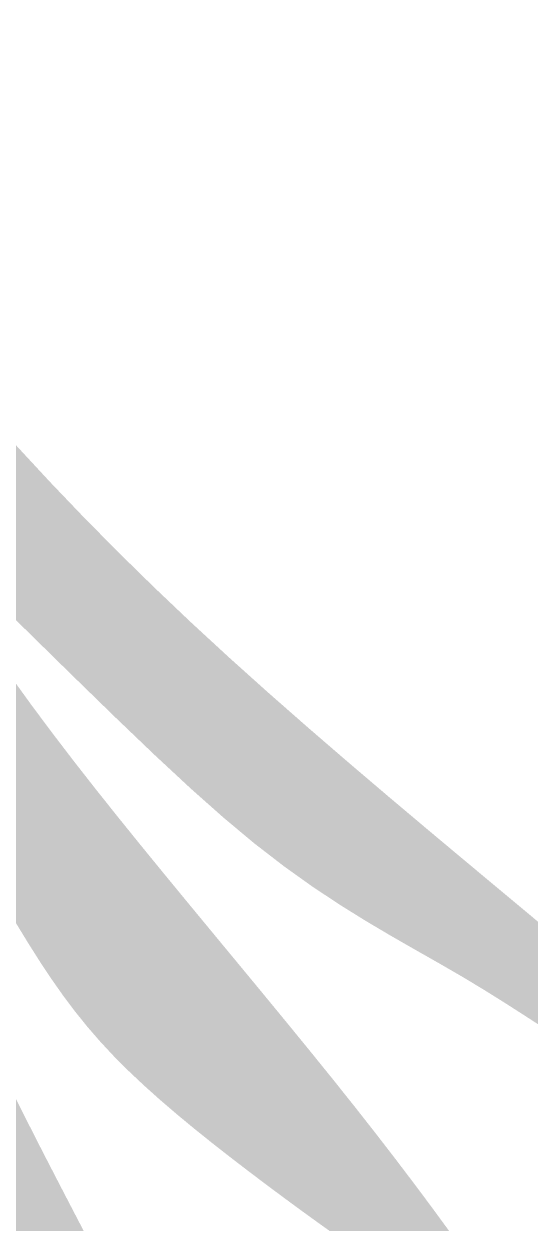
# Model space of a CAD drawing. Header units: millimetres. Extents: x -361 to 301, y -13 to 287.
# Drawn here: x -169.64 to -164.63, y 13.22 to 25.11 of the extents above; entities that cross this region are included whole.
import ezdxf

# ---------------------------------------------------------------- set-up
doc = ezdxf.new("R2010")
doc.units = ezdxf.units.MM
doc.layers.add('Images', color=7, linetype='Continuous')
doc.layers.add('magpiefill', color=3, linetype='Continuous')
picture_1 = doc.add_image_def('image8.jpg', size_in_pixel=(2874, 1453))

msp = doc.modelspace()

# ---------------------------------------------------------------- hatches: boundary and pattern name
at = {"layer": 'magpiefill'}
h = msp.add_hatch(color=253, dxfattribs=at)
h.dxf.hatch_style = 1
h.paths.add_polyline_path([(-166.013680262715, 17.44129773515166), (-166.4130556219071, 17.78132495926411), (-166.81669391644, 18.12971194945357), (-167.2178500070203, 18.4820900395688), (-167.4403775618372, 18.68194732589472), (-167.4272404628886, 18.46002405318437), (-167.47888263677, 18.33677845194833), (-167.5857415496607, 18.29786715116628), (-167.7382546677394, 18.32894677981789), (-167.9268594571852, 18.41567396688244), (-168.1419933841772, 18.54370534133996), (-168.3740939148945, 18.69869753216985), (-168.6135985155157, 18.86630716835194), (-168.8523855186779, 19.03488706764023), (-169.0880967228476, 19.20357480288865), (-169.3198147929502, 19.3742041357256), (-169.54662239391, 19.5486088277798), (-169.7676021906519, 19.72862264067942), (-169.9818368481004, 19.91607933605324), (-170.1884090311802, 20.1128126755297), (-170.3864014048167, 20.32065642073704), (-170.5751934197, 20.54067577318128), (-170.7553516695863, 20.77086169387614), (-170.9277395339974, 21.00843658371303), (-171.0932203924556, 21.25062284358297), (-171.252657624483, 21.49464287437708), (-171.4069146096014, 21.73771907698629), (-171.5568547273334, 21.97707385230233), (-171.7033413572004, 22.20992960121627), (-171.8435333495395, 22.43128315203479), (-171.9597714379475, 22.62722904273027), (-172.0306918268362, 22.78163623869042), (-172.0349307206174, 22.87837370530324), (-171.9511243237025, 22.90131040795659), (-171.7579088405032, 22.83431531203851), (-171.4339204754311, 22.66125738293675), (-170.9577954328985, 22.36600558603974), (-171.0577212157011, 22.48517593659392), (-171.3973073206718, 22.89125752011366), (-171.7376344348561, 23.29467669963265), (-172.0778703472774, 23.6897998045192), (-172.4171828469582, 24.0709931641418), (-172.7547397229216, 24.43262310786939), (-173.0897087641906, 24.76905596507065), (-173.1474820395373, 24.65356730264373), (-172.8896920665061, 24.33149008976824), (-172.7607956560668, 24.00941287689272), (-173.0828374490237, 23.73351650806845), (-172.9006790692076, 23.46796848452196), (-172.7068972501315, 23.18312862401955), (-172.5042933785658, 22.88276995093936), (-172.2956688412817, 22.57066548965999), (-172.0838250250493, 22.25058826455945), (-171.8715633166397, 21.92631130001644), (-171.6616851028234, 21.60160762040925), (-171.4569917703712, 21.28025025011641), (-171.259534511101, 20.96528898983082), (-171.068363737019, 20.65688074550445), (-170.8817796651791, 20.35445919940496), (-170.8646425883987, 20.32675201010787), (-170.233802626228, 19.70831436915013), (-169.6750288075908, 19.15857633209111), (-169.1797218897078, 18.67188429927423), (-168.7392826298004, 18.24258467104363), (-168.3451117850902, 17.86502384774295), (-167.9886101127977, 17.53354822971617), (-167.6611783701443, 17.24250421730705), (-167.3542173143515, 16.98623821085953), (-167.0604844646206, 16.75940515135089), (-166.7781643880755, 16.55789414229293), (-166.5067984138201, 16.37790282783074), (-166.2459278709591, 16.21562885210955), (-165.9950940885964, 16.06726985927454), (-165.753838395836, 15.92902349347091), (-165.5217021217824, 15.79708739884398), (-165.2982265955397, 15.66765921953875), (-165.0831644942372, 15.53792988670704), (-164.8771138871019, 15.40906347952669), (-164.680884191387, 15.28321736418189), (-164.4952848243445, 15.16254890685719), (-164.321125203227, 15.04921547373656), (-164.1592147452873, 14.94537443100457), (-164.0103628677778, 14.85318314484559), (-163.8753789879506, 14.77479898144377), (-163.7547667447004, 14.71182198750965), (-163.6478066634869, 14.66362293185956), (-163.5534734914125, 14.62901526383549), (-163.470741975579, 14.60681243277972), (-163.3985868630882, 14.59582788803461), (-163.3359829010422, 14.59487507894246), (-163.2819048365427, 14.6027674548456), (-163.2353274166922, 14.61831846508618), (-163.1956840550104, 14.6406202181237), (-163.1642428306903, 14.669879458886), (-163.1427304893438, 14.70658159141814), (-163.1328737765822, 14.75121201976506), (-163.1363994380173, 14.80425614797185), (-163.1550342192598, 14.86619938008354), (-163.1905048659217, 14.93752712014503), (-163.2445381236145, 15.0187247722015), (-163.3189416819135, 15.11061033505692), (-163.4158470062501, 15.21533218655142), (-163.5374665060206, 15.3353712992843), (-163.6860125906196, 15.47320864585511), (-163.8636976694434, 15.63132519886284), (-164.0727341518873, 15.81220193090669), (-164.3153344473473, 16.01831981458638), (-164.5937109652183, 16.25215982250076), (-164.9085831901153, 16.51506132079076), (-165.2546989075258, 16.80379724976362), (-165.6253129781567, 17.11399894326764)])
h = msp.add_hatch(color=255, dxfattribs=at)
h.dxf.hatch_style = 1
h.paths.add_polyline_path([(-170.1473147413037, 19.19331364260361), (-170.3325498336428, 19.47745157313054), (-170.5155724964372, 19.76531093095078), (-170.6980825126337, 20.05745803379778), (-170.881779665179, 20.35445919940467), (-171.068363737019, 20.65688074550463), (-171.259534511101, 20.96528898983082), (-171.4569917703712, 21.28025025011641), (-171.6616851028234, 21.60160762040935), (-171.8715633166397, 21.92631130001652), (-172.0838250250493, 22.25058826455945), (-172.2956688412817, 22.57066548965989), (-172.504293378566, 22.88276995093945), (-172.7068972501315, 23.18312862401955), (-172.9006790692076, 23.46796848452215), (-173.0828374490237, 23.73351650806845), (-173.2119316686804, 23.62292022144216), (-173.2763784499764, 23.23642756599149), (-173.0830352582412, 22.84993491054101), (-173.1262201605649, 22.83374871525714), (-173.0521664549866, 22.51604772012379), (-172.9664056638518, 22.22381985367414), (-172.87147360124, 21.95404248998812), (-172.7699060812297, 21.70369300314533), (-172.6642389179009, 21.46974876722545), (-172.5570079253324, 21.24918715630823), (-172.4507489176037, 21.03898554447346), (-172.347997708794, 20.8361213058008), (-172.2508584863895, 20.63816547406493), (-172.1597089315048, 20.44506372182128), (-172.0744950986603, 20.25735538132023), (-171.9951630423784, 20.07557978481189), (-171.9216588171794, 19.90027626454673), (-171.8539284775852, 19.73198415277518), (-171.7919180781164, 19.57124278174769), (-171.7355736732948, 19.4185914837143), (-171.6844995577203, 19.2744257696739), (-171.6369329863087, 19.13856586561805), (-171.5907694540542, 19.01068817628668), (-171.5439044559515, 18.89046910641954), (-171.4942334869957, 18.77758506075671), (-171.4396520421805, 18.67171244403814), (-171.3780556165009, 18.57252766100365), (-171.3073397049514, 18.47970711639304), (-171.2258854584751, 18.3925946195675), (-171.1340166518085, 18.30920359837324), (-171.0325427156368, 18.22721488527746), (-170.922273080645, 18.14430931274767), (-170.8040171775185, 18.05816771325124), (-170.6785844369424, 17.96647091925522), (-170.5467842896016, 17.86689976322725), (-170.4094261661816, 17.75713507763456), (-170.267445402613, 17.63562176058547), (-170.1222809558112, 17.50386097275239), (-169.9754976879371, 17.36411794044857), (-169.8286604611516, 17.21865788998733), (-169.6833341376155, 17.06974604768171), (-169.5410835794902, 16.91964763984545), (-169.4034736489363, 16.77062789279145), (-169.2720692081147, 16.62495203283318), (-169.1476167132598, 16.48405829913587), (-169.0275889968982, 16.34607698227212), (-168.9086404856297, 16.20831138566621), (-168.7874256060542, 16.06806481274267), (-168.6605987847718, 15.92264056692618), (-168.5248144483819, 15.76934195164098), (-168.3767270234847, 15.60547227031164), (-168.2129909366798, 15.42833482636261), (-168.0325089881751, 15.2375790529945), (-167.8431774726095, 15.04223890251284), (-167.6551410582293, 14.85369445699907), (-167.4785444132814, 14.6833257985347), (-167.3235322060123, 14.54251300920158), (-167.2002491046689, 14.44263617108089), (-167.1188397774974, 14.3950753662544), (-167.0894488927446, 14.41121067680369), (-167.117703754549, 14.49799087977727), (-167.1911622106152, 14.64463953209161), (-167.2928647445396, 14.83594888563012), (-167.4058518399188, 15.05671119227621), (-167.5131639803493, 15.29171870391339), (-167.5978416494274, 15.52576367242508), (-167.6429253307498, 15.74363834969467), (-167.6311891207437, 15.93446638069804), (-167.7723092103058, 16.10517133957608), (-168.0127149886451, 16.39637923421251), (-168.2498291793615, 16.68478257586281), (-168.4820689295116, 16.96926672929789), (-168.7090744906327, 17.25029911691683), (-168.9307918903801, 17.52874267552572), (-169.1471671564098, 17.80546034193093), (-169.3581463163784, 18.08131505293837), (-169.5636753979409, 18.35716974535451), (-169.763700428754, 18.63388735598527), (-169.9581674364735, 18.912330821637)])
h = msp.add_hatch(color=253, dxfattribs=at)
h.dxf.hatch_style = 1
h.paths.add_polyline_path([(-166.155859217038, 14.11515802132715), (-166.3665144276454, 14.3835967386678), (-166.5870085214245, 14.65991880886356), (-166.8155428019519, 14.94249722388976), (-167.0502286401659, 15.22982183411018), (-167.2891774070041, 15.52038248988881), (-167.5305004734047, 15.81266904158936), (-167.6311891207437, 15.93446638069804), (-167.6429253307498, 15.74363834969467), (-167.5978416494274, 15.52576367242508), (-167.5131639803493, 15.29171870391339), (-167.4058518399188, 15.05671119227621), (-167.2928647445396, 14.83594888563012), (-167.1911622106152, 14.64463953209161), (-167.117703754549, 14.49799087977727), (-167.0894488927446, 14.41121067680369), (-167.1188397774974, 14.3950753662544), (-167.2002491046689, 14.44263617108089), (-167.3235322060123, 14.54251300920158), (-167.4785444132814, 14.6833257985347), (-167.6551410582293, 14.85369445699907), (-167.8431774726095, 15.04223890251284), (-168.0325089881751, 15.2375790529945), (-168.2129909366798, 15.42833482636261), (-168.3767270234847, 15.60547227031164), (-168.5248144483819, 15.76934195164098), (-168.6605987847718, 15.92264056692618), (-168.7874256060542, 16.06806481274276), (-168.9086404856297, 16.20831138566621), (-169.027588996898, 16.34607698227202), (-169.1476167132598, 16.48405829913587), (-169.2720692081147, 16.62495203283327), (-169.4034736489363, 16.77062789279145), (-169.5410835794902, 16.91964763984545), (-169.6833341376155, 17.06974604768171), (-169.8286604611516, 17.21865788998733), (-169.9754976879371, 17.36411794044857), (-170.1222809558112, 17.50386097275239), (-170.267445402613, 17.63562176058547), (-170.4094261661816, 17.75713507763456), (-170.5467842896016, 17.86689976322725), (-170.6785844369424, 17.96647091925522), (-170.8040171775185, 18.05816771325106), (-170.922273080645, 18.14430931274767), (-171.0325427156368, 18.22721488527746), (-171.1340166518085, 18.30920359837324), (-171.2258854584751, 18.3925946195675), (-171.3073397049514, 18.47970711639304), (-171.3780556165009, 18.57252766100365), (-171.4396520421805, 18.67171244403814), (-171.4942334869957, 18.77758506075671), (-171.5439044559515, 18.89046910641954), (-171.5907694540542, 19.01068817628668), (-171.6369329863087, 19.13856586561805), (-171.6844995577203, 19.2744257696739), (-171.7355736732951, 19.41859148371439), (-171.7919180781164, 19.57124278174769), (-171.8539284775852, 19.73198415277518), (-171.9216588171794, 19.90027626454673), (-171.9951630423783, 20.07557978481179), (-172.0744950986603, 20.25735538132023), (-172.1597089315048, 20.44506372182128), (-172.2508584863895, 20.63816547406493), (-172.3479977087942, 20.83612130580089), (-172.4507489176037, 21.03898554447346), (-172.5570079253325, 21.24918715630823), (-172.6642389179009, 21.46974876722545), (-172.7699060812297, 21.70369300314533), (-172.87147360124, 21.95404248998812), (-172.9664056638518, 22.22381985367414), (-173.0521664549866, 22.51604772012369), (-173.1262201605649, 22.83374871525714), (-173.5986180521512, 22.65668858281564), (-173.23456443114, 21.97874574676533), (-172.8986615538857, 21.32375199824578), (-172.5877204251875, 20.69111018204241), (-172.2985520498447, 20.08022314294013), (-172.0279674326566, 19.49049372572422), (-171.7727775784232, 18.92132477517944), (-171.5297934919433, 18.37211913609106), (-171.4461558840676, 18.1827144446419), (-171.0857821616136, 17.89211926897931), (-170.7808551128123, 17.61246120975855), (-170.5241629930902, 17.34411944432797), (-170.308494057873, 17.08747315003568), (-170.1266365625869, 16.84290150423019), (-169.9713787626584, 16.61078368425962), (-169.8355089135132, 16.3914988674723), (-169.7118152705777, 16.18542623121645), (-169.5939777678545, 15.99259860332645), (-169.4792430536536, 15.8116634135814), (-169.3657494548619, 15.64092174224617), (-169.2516352983654, 15.47867466958572), (-169.1350389110513, 15.32322327586519), (-169.0140986198058, 15.17286864134959), (-168.8869527515157, 15.02591184630385), (-168.7517396330678, 14.88065397099315), (-168.6071057307361, 14.73571520482688), (-168.4537300683471, 14.59099217379159), (-168.2927998091144, 14.44670061301868), (-168.1255021162518, 14.30305625763909), (-167.9530241529732, 14.16027484278385), (-167.7765530824927, 14.01857210358429), (-167.5972760680239, 13.87816377517143), (-167.4163802727803, 13.73926559267634), (-167.2350618486507, 13.60220116003524), (-167.0545529022205, 13.46772555640409), (-166.8760945287494, 13.33670172974379), (-166.7009278234979, 13.20999262801566), (-166.5302938817256, 13.08846119918058), (-166.3654337986925, 12.97297039119975), (-166.2075886696583, 12.864383152034), (-166.0579995898838, 12.76356242964461), (-165.917673824843, 12.67117341292973), (-165.7866833208708, 12.58709025453711), (-165.6648661945166, 12.51098934805192), (-165.5520605623303, 12.44254708705917), (-165.448104540861, 12.38143986514366), (-165.3528362466583, 12.32734407589075), (-165.2660937962718, 12.27993611288526), (-165.1877153062508, 12.23889236971225), (-165.1175298999931, 12.20395216270342), (-165.0553307282887, 12.17510649917678), (-165.0009019487754, 12.15240930919644), (-164.9540277190919, 12.1359145228272), (-164.9144921968755, 12.12567607013358), (-164.8820795397648, 12.12174788117998), (-164.8565739053982, 12.12418388603078), (-164.8377594514134, 12.13303801475064), (-164.8257530955012, 12.14875072656553), (-164.8220027955648, 12.17330859734754), (-164.8282892695591, 12.20908473213066), (-164.84639323544, 12.25845223594829), (-164.8780954111629, 12.32378421383429), (-164.9251765146828, 12.40745377082238), (-164.9894172639562, 12.51183401194642), (-165.0725983769377, 12.63929804223991), (-165.1759789463854, 12.79145489923655), (-165.2987315642653, 12.96685735046932), (-165.4395071973455, 13.16329409597101), (-165.5969568123948, 13.37855383577478), (-165.7697313761809, 13.61042526991354), (-165.9564818554728, 13.85669709841997)])
h = msp.add_hatch(color=255, dxfattribs=at)
h.dxf.hatch_style = 1
h.paths.add_polyline_path([(-169.7191198054111, 20.93622327423945), (-170.0511921530803, 21.30595900572764), (-170.3841008773084, 21.68756024007465), (-170.7197083309208, 22.08206561970346), (-170.9577954328985, 22.36600558603974), (-171.4339204754311, 22.66125738293675), (-171.7579088405032, 22.83431531203851), (-171.9511243237025, 22.90131040795659), (-172.0349307206174, 22.87837370530324), (-172.0306918268362, 22.78163623869042), (-171.9597714379475, 22.62722904273027), (-171.8435333495395, 22.43128315203479), (-171.7033413572004, 22.20992960121627), (-171.5568547273334, 21.97707385230233), (-171.4069146096017, 21.7377190769864), (-171.252657624483, 21.49464287437699), (-171.0932203924556, 21.25062284358297), (-170.9277395339974, 21.00843658371303), (-170.7553516695863, 20.77086169387614), (-170.5751934197, 20.54067577318128), (-170.3864014048167, 20.32065642073704), (-170.1884090311802, 20.1128126755297), (-169.9818368481004, 19.91607933605324), (-169.7676021906519, 19.72862264067942), (-169.54662239391, 19.5486088277798), (-169.3198147929502, 19.3742041357256), (-169.0880967228476, 19.20357480288865), (-168.8523855186779, 19.03488706764023), (-168.6135985155157, 18.86630716835194), (-168.3740939148945, 18.69869753216985), (-168.1419933841772, 18.54370534133996), (-167.9268594571852, 18.41567396688244), (-167.7382546677394, 18.32894677981789), (-167.5857415496607, 18.29786715116628), (-167.47888263677, 18.33677845194833), (-167.4272404628886, 18.46002405318437), (-167.4403775618372, 18.68194732589472), (-167.6097787543547, 18.83409056345819), (-167.9872594199634, 19.18246848350129), (-168.3511688686185, 19.52847327620096), (-168.703908365905, 19.87447804659082), (-169.0478791774091, 20.22285589970482), (-169.385482568716, 20.57597994057638)])
h = msp.add_hatch(color=253, dxfattribs=at)
h.dxf.hatch_style = 1
h.paths.add_polyline_path([(-168.8232912696934, 12.70860395147137), (-168.9681588641255, 12.99138019558803), (-169.1233869993895, 13.29055238403526), (-169.2878964569597, 13.6070913286213), (-169.46060801831, 13.94196784115478), (-169.6404424649154, 14.29615273344349), (-169.8300835085284, 14.67764039366907), (-169.7872665226368, 14.31246912427129), (-169.765461722742, 14.03156353446872), (-169.76319803404, 13.82598193165035), (-169.778981343034, 13.68658613414363), (-169.8113175362263, 13.60423796027606), (-169.8587125001191, 13.5697992283749), (-169.9196721212152, 13.57413175676763), (-169.9927022860168, 13.60809736378173), (-170.0762835953774, 13.66375280084461), (-170.1687955075525, 13.73793455178467), (-170.2685921951493, 13.82867403353056), (-170.374027830774, 13.93400266301074), (-170.4834565870336, 14.05195185715393), (-170.5952326365348, 14.18055303288868), (-170.7077101518836, 14.31783760714326), (-170.8192433056876, 14.46183699684659), (-170.9285640030818, 14.61067700025821), (-171.0359150793162, 14.76286094096253), (-171.1419171021699, 14.91698652387475), (-171.2471906394221, 15.07165145391039), (-171.3523562588515, 15.2254534359853), (-171.4580345282369, 15.37699017501441), (-171.5648460153574, 15.52485937591351), (-171.6734112879921, 15.66765874359781), (-171.7849620521565, 15.80579854842749), (-171.9031745668146, 15.94693932254199), (-172.0323362291664, 16.10055416352508), (-172.1767344364131, 16.27611616896086), (-172.340656585755, 16.48309843643302), (-172.5283900743926, 16.73097406352581), (-172.7442222995262, 17.02921614782304), (-172.992440658357, 17.38729778690857), (-172.8107688191845, 16.69628940140433), (-172.6046958578991, 15.89077998480141), (-172.5821108339128, 15.80013500178069), (-172.3398218127175, 15.50726370767255), (-172.1247237795622, 15.21638744543604), (-171.933425653878, 14.93002577997121), (-171.7625363550964, 14.65069827617765), (-171.6086648026489, 14.38092449895533), (-171.4684199159669, 14.12322401320421), (-171.338410614482, 13.88011638382377), (-171.2152458176253, 13.65412117571379), (-171.0958388156824, 13.44681217005006), (-170.9783203823544, 13.25598001310921), (-170.8611256621969, 13.07846956744423), (-170.7426897997652, 12.91112569560728), (-170.6214479396146, 12.75079326015108), (-170.4958352263005, 12.59431712362816), (-170.3642868043785, 12.43854214859127), (-170.2252378184036, 12.28031319759273), (-170.0777979228305, 12.11741448238069), (-169.923774811713, 11.95138761148577), (-169.7656506890032, 11.78471354263408), (-169.6059077586533, 11.61987323355173), (-169.4470282246166, 11.45934764196478), (-169.2914942908451, 11.30561772559962), (-169.1417881612917, 11.1611644421821), (-169.0003920399088, 11.02846874943832), (-168.8693384562633, 10.90949024519446), (-168.748861242379, 10.80410308767535), (-168.638744555894, 10.71166007520611), (-168.5387725544466, 10.63151400611183), (-168.4487293956745, 10.5630176787172), (-168.3683992372163, 10.50552389134731), (-168.2975662367094, 10.45838544232697), (-168.2360145517928, 10.42095512998126), (-168.1835373332561, 10.39297227869797), (-168.1399637044966, 10.37572231711679), (-168.1051317820641, 10.37087719994071), (-168.0788796825081, 10.3801088818723), (-168.0610455223781, 10.40508931761435), (-168.0514674182237, 10.44749046186944), (-168.049983486594, 10.50898426934047), (-168.0564318440389, 10.59124269473009), (-168.0708214837102, 10.6954522862172), (-168.0938449051692, 10.82085796588507), (-168.1263654845804, 10.9662192492933), (-168.1692465981068, 11.13029565200145), (-168.2233516219128, 11.31184668956882), (-168.2895439321624, 11.50963187755508), (-168.368686905019, 11.7224107315197), (-168.4616439166471, 11.94894276702219), (-168.5689545774284, 12.18835604899684), (-168.6898634346192, 12.44125283987718)])

# ---------------------------------------------------------------- pictures from other files: only their frames are drawn
at = {"layer": 'Images'}
image = msp.add_image(picture_1, insert=(-359.4041873998683, 7.239417721416345), size_in_units=(202.16233583493602, 102.20663673213711), dxfattribs=dict(at, brightness=97))
image.dxf.flags = 7

doc.saveas('drawing.dxf')
